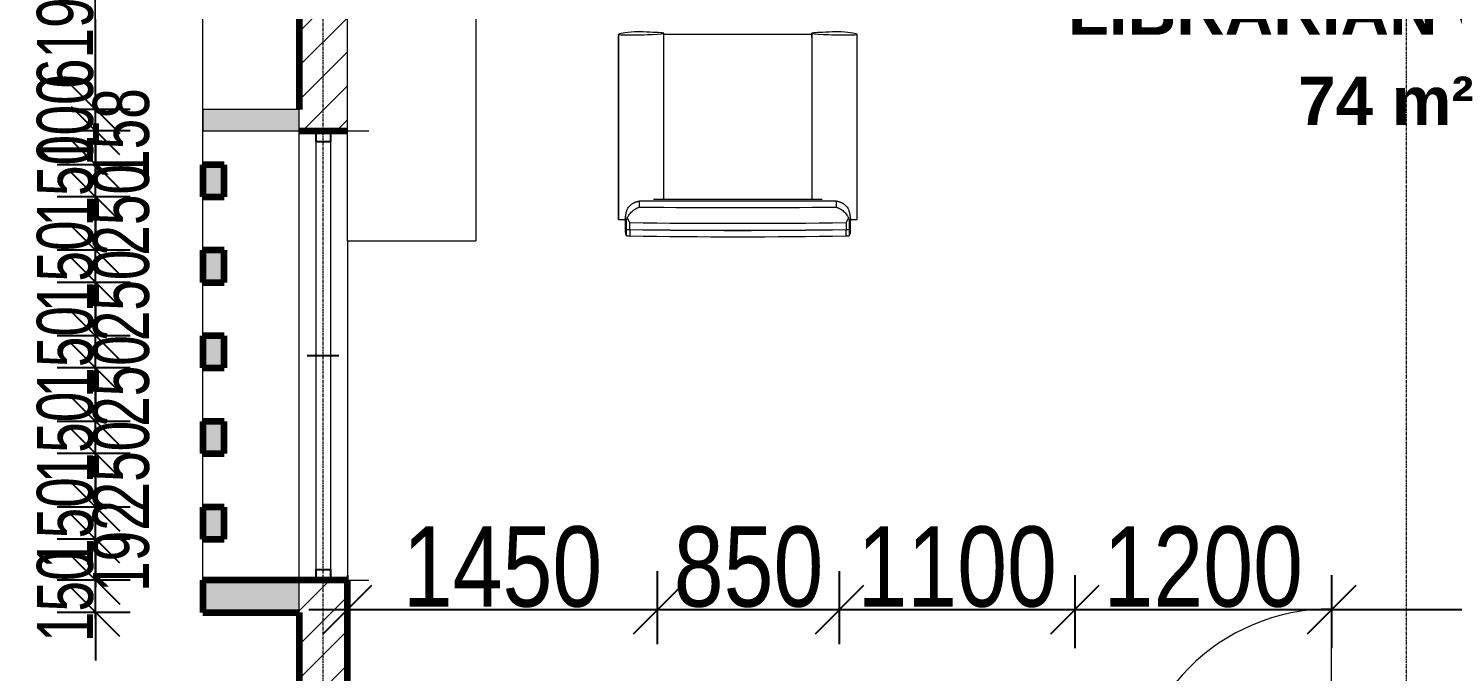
# Model space of a CAD drawing. Header units: millimetres. Extents: x -35190 to 411743, y -233114 to 23872.
# Drawn here: x 235236 to 241891, y 5607 to 8612 of the extents above; entities that cross this region are included whole.
import ezdxf

# ---------------------------------------------------------------- set-up
doc = ezdxf.new("R2010")
doc.units = ezdxf.units.MM
doc.linetypes.add('Grid Line', pattern=[22.225, 12.7, -3.175, 3.175, -3.175])
for name, color, linetype, lineweight in [('A-ANNO-DIMS', 211, 'Continuous', 9), ('A-AREA-IDEN', 2, 'Continuous', 9), ('A-DETL-GENF', 92, 'Continuous', 18), ('A-DETL-THIN', 151, 'Continuous', 18), ('A-DOOR', 31, 'Continuous', 18), ('A-GLAZ', 151, 'Continuous', 18), ('A-WALL', 113, 'Continuous', 18), ('A-WALL-PATT', 111, 'Continuous', 18), ('I-FURN', 30, 'Continuous', 18), ('S-GRID', 1, 'Continuous', 9)]:
    doc.layers.add(name, color=color, linetype=linetype, lineweight=lineweight)
doc.styles.add('Arial_3', font='arial.ttf', dxfattribs={"width": 0.8, "height": 375})
doc.styles.add('Arial_8', font='arial.ttf', dxfattribs={"width": 0.7, "height": 262.5})
doc.styles.add('Arial_B', font='arialbd.ttf', dxfattribs={"height": 225})
doc.dimstyles.new('main_4_5mm', dxfattribs={"dimscale": 304.8, "dimtxt": 382.597275, "dimasz": 0.738189, "dimexe": 0.590551, "dimexo": 0.0625, "dimgap": 0.024606, "dimtad": 1, "dimdec": 0, "dimzin": 0, "dimdsep": 46, "dimtxsty": 'Arial_3', "dimblk1": 'OBLIQUE', "dimblk2": 'OBLIQUE', "dimsah": 1, "dimcen": 0.09, "dimdle": 0.590551, "dimazin": 0, "dimtfac": 1, "dimtdec": 4, "dimtix": 1, "dimtmove": 0, "dimatfit": 3, "dimfxl": 0.590551, "dimfxlon": 1, "dimtvp": 1, "dimtolj": 1, "dimtzin": 0, "dimarcsym": 2})
doc.dimstyles.new('small_3_0mm', dxfattribs={"dimscale": 304.8, "dimtxt": 191.298637, "dimasz": 0.738189, "dimexe": 0.590551, "dimexo": 0.0625, "dimgap": 0.024606, "dimtad": 1, "dimdec": 0, "dimzin": 0, "dimdsep": 46, "dimtxsty": 'Arial_8', "dimblk1": 'OBLIQUE', "dimblk2": 'OBLIQUE', "dimsah": 1, "dimcen": 0.09, "dimdle": 0.590551, "dimazin": 0, "dimtfac": 1, "dimtdec": 4, "dimtix": 1, "dimtmove": 0, "dimatfit": 3, "dimfxl": 0.590551, "dimfxlon": 1, "dimtvp": 1, "dimtolj": 1, "dimtzin": 0, "dimarcsym": 2})
doc.dimstyles.new('small_3_0mm_1', dxfattribs={"dimscale": 304.8, "dimtxt": 191.298637, "dimasz": 0.738189, "dimexe": 0.590551, "dimexo": 0.0625, "dimgap": 0.024606, "dimtad": 1, "dimdec": 0, "dimzin": 0, "dimdsep": 46, "dimtxsty": 'Arial_8', "dimblk1": 'OBLIQUE', "dimblk2": 'OBLIQUE', "dimsah": 1, "dimcen": 0.09, "dimdle": 0.590551, "dimazin": 0, "dimtfac": 1, "dimtdec": 4, "dimtix": 1, "dimtmove": 1, "dimatfit": 3, "dimfxl": 0.590551, "dimfxlon": 1, "dimtvp": 1, "dimtolj": 1, "dimtzin": 0, "dimarcsym": 2})

# ---------------------------------------------------------------- blocks, each defined once
blk = doc.blocks.new('Sliding - 2L - SL2_1 X 1_8-V1-SECOND FLOOR')
at = {"layer": 'A-GLAZ'}
for p, q in [((-723.8, 112.5), (-723.8, 212.5)), ((1376.2, 112.5), (1376.2, 212.5)), ((1326.2, 35), (-673.8, 35)), ((-673.8, -35), (1326.2, -35)), ((1376.2, -112.5), (1376.2, -212.5))]:
    blk.add_line(p, q, dxfattribs=at)
at = {"layer": 'A-GLAZ', "lineweight": 25}
for p, q in [((326.2, -75), (326.2, 72.5)), ((-673.8, 35), (-723.8, 35)), ((-673.8, -35), (-673.8, 35)), ((1376.2, 35), (1326.2, 35)), ((1326.2, -35), (1326.2, 35)), ((-723.8, -35), (-673.8, -35)), ((1326.2, -35), (1376.2, -35))]:
    blk.add_line(p, q, dxfattribs=at)
blk = doc.blocks.new('Armchair - Viper_cleec_ - Armchair - Viper_cleec_-603730-SECOND FLOOR')
at = {"layer": 'I-FURN'}
for p, q in [((-522.3, 11), (-522.3, -18.8)), ((-505.4, 13.2), (-505.4, -16.5)), ((505.4, -16.5), (505.4, 13.2)), ((522.3, -18.8), (522.3, 11)), ((-558.2, -64.5), (-558.2, -928.1)), ((-558.1, -64.5), (-558.1, -928.1)), ((-526.1, -4.4), (-526.1, -34.2)), ((-526.1, -34.7), (-526.1, -61.3)), ((-522.3, -19.3), (-522.3, -61.7)), ((-505.4, -49.4), (-505.4, -17.1)), ((505.4, -17.1), (505.4, -49.4)), ((522.3, -61.5), (522.3, -19.3)), ((526.1, -34.2), (526.1, -4.4)), ((526.1, -61.3), (526.1, -34.7)), ((558.1, -64.5), (558.1, -928.1)), ((558.2, -928.1), (558.2, -64.5)), ((-460.7, -122.1), (-460.7, -149.3)), ((460.7, -149.3), (460.7, -122.1)), ((-461.5, -149.3), (461.5, -149.3)), ((-460.7, -149.3), (460.7, -149.3)), ((-393.9, -156.7), (393.9, -156.7)), ((-345.2, -934.4), (-345.2, -156.1)), ((345.2, -156.1), (345.2, -934.4)), ((-417.4, -927.7), (-416.2, -927.7)), ((-345.3, -914.1), (-345.3, -934.5)), ((-345.3, -927.7), (345.3, -927.7)), ((345.3, -914.1), (345.3, -934.5)), ((416.2, -927.7), (417.4, -927.7))]:
    blk.add_line(p, q, dxfattribs=at)
for centre, major_axis, ratio, start_param, end_param in [((2142, -4.4), (2668, 0), 0.104528, 3.087157, 3.143653), ((-500.3, 11), (22, 0), 0.104528, 1.804278, 3.254427), ((0, -384), (3834.1, 0), 0.104528, 1.438608, 1.702984), ((500.3, 11), (22, 0), 0.104528, 6.170351, 7.6205), ((-2142, -4.4), (2668, 0), 0.104528, 6.281125, 6.337621), ((-532.8, -64.5), (25.4, 0), 0.034899, 1.811209, 3.183516), ((-488.9, -70.7), (209.4, 0), 0.034899, 1.749114, 1.811209), ((2142, -34.7), (2668, 0), 0.104528, 3.087157, 3.155545), ((2142, -34.2), (2668, 0), 0.104528, 3.087157, 3.150475), ((-500.3, -18.8), (22, 0), 0.104528, 1.804278, 3.254427), ((-500.3, -19.3), (22, 0), 0.104528, 1.804278, 3.254427), ((0, -413.8), (3834.1, 0), 0.104528, 1.438608, 1.702984), ((0, -414.3), (3834.1, 0), 0.104528, 1.438608, 1.702984), ((0, -446.7), (3834.1, 0), 0.104528, 1.438608, 1.702984), ((500.3, -18.8), (22, 0), 0.104528, 6.170351, 7.6205), ((500.3, -19.3), (22, 0), 0.104528, 6.170351, 7.6205), ((-2142, -34.2), (2668, 0), 0.104528, 6.274303, 6.337621), ((-2142, -34.7), (2668, 0), 0.104528, 6.269233, 6.337621), ((488.9, -70.7), (209.4, 0), 0.034899, 1.330384, 1.392478), ((532.8, -64.5), (25.4, 0), 0.034899, 6.241262, 7.613569), ((0, -513.2), (3769.9, 0), 0.104528, 1.448276, 1.693316), ((-532.8, -928.1), (25.4, 0), 0.034899, 1.811209, 3.183516), ((436.4, -927.2), (994.9, 0), 0.034899, 3.167419, 3.534645), ((-488.9, -934.3), (209.4, 0), 0.034899, 1.40069, 1.811209), ((-467.5, -930), (82.5, 0), 0.034899, 0.60167, 1.40069), ((-653.8, -934.4), (308.5, 0), 0.034899, 6.274794, 6.884855), ((653.8, -934.4), (308.5, 0), 0.034899, 2.539922, 3.149984), ((467.5, -930), (82.5, 0), 0.034899, 1.740902, 2.539922), ((488.9, -934.3), (209.4, 0), 0.034899, 1.330384, 1.740902), ((-436.4, -927.2), (994.9, 0), 0.034899, 5.890133, 6.257359), ((532.8, -928.1), (25.4, 0), 0.034899, 6.241262, 7.613569), ((-464.2, -939.8), (27.2, 0), 0.034899, 3.967201, 5.607813), ((-758.6, -930.1), (432.1, 0), 0.034899, 5.531449, 5.987724), ((758.6, -930.1), (432.1, 0), 0.034899, 3.437054, 3.893329), ((464.2, -939.8), (27.2, 0), 0.034899, 3.816965, 5.457577)]:
    blk.add_ellipse(centre, major_axis=major_axis, ratio=ratio, start_param=start_param, end_param=end_param, dxfattribs=at)
for points, knots in [([(-517.4, -110.8), (-518.6, -106.9), (-520.2, -101), (-522, -93.2), (-523.1, -87.4), (-523.9, -82.6), (-524.5, -78.9), (-524.9, -76.2), (-525.2, -73.6), (-525.5, -71), (-525.7, -68.6), (-525.9, -66.5), (-526, -64.6), (-526.1, -62.3), (-526.1, -60.1), (-525.9, -59.2), (-525.7, -58.9), (-525.5, -58.8), (-525.3, -58.9), (-525, -59.1), (-524.6, -59.5), (-524.1, -60.1), (-523.3, -60.8), (-522.5, -61.6), (-522.1, -62)], [0, 0, 0, 0, 0.125, 0.1875, 0.25, 0.3125, 0.34375, 0.375, 0.40625, 0.4375, 0.46875, 0.5, 0.53125, 0.5625, 0.625, 0.6875, 0.71875, 0.75, 0.78125, 0.8125, 0.84375, 0.875, 0.9375, 1, 1, 1, 1]), ([(-522.1, -62), (-522.2, -61.9), (-522.3, -61.7), (-522.2, -61.7), (-522.1, -61.9), (-521.9, -62.2), (-521.8, -62.4), (-521.7, -62.5), (-521.6, -62.7), (-521.4, -63), (-521.2, -63.5), (-520.7, -64.5), (-520.3, -65.6), (-519.9, -66.4), (-519.7, -66.8), (-519.6, -67.1), (-519.4, -67.4), (-519.2, -67.9), (-518.8, -68.7), (-518.2, -69.8), (-517.4, -71.2), (-516.9, -72.2), (-516.6, -72.7)], [0, 0, 0, 0, 0.083333, 0.166667, 0.25, 0.291667, 0.3125, 0.333333, 0.354167, 0.375, 0.416667, 0.5, 0.583333, 0.625, 0.645833, 0.666667, 0.6875, 0.708333, 0.75, 0.833333, 0.916667, 1, 1, 1, 1]), ([(516.6, -72.7), (517, -72), (517.6, -70.9), (518.4, -69.5), (518.8, -68.7), (519.2, -68), (519.5, -67.3), (519.9, -66.4), (520.3, -65.6), (520.5, -65.1), (520.7, -64.8), (520.8, -64.6), (520.9, -64.4), (521, -64.1), (521.2, -63.6), (521.5, -62.9), (521.7, -62.3), (521.9, -62), (521.9, -61.8), (522, -61.8), (522, -61.7), (522.1, -61.6), (522.2, -61.5), (522.3, -61.5), (522.3, -61.6), (522.2, -61.9), (522.1, -62)], [0, 0, 0, 0, 0.125, 0.1875, 0.25, 0.28125, 0.3125, 0.375, 0.4375, 0.46875, 0.484375, 0.5, 0.515625, 0.53125, 0.5625, 0.625, 0.6875, 0.71875, 0.734375, 0.75, 0.765625, 0.78125, 0.8125, 0.875, 0.9375, 1, 1, 1, 1]), ([(522.1, -62), (522.5, -61.6), (523.3, -60.8), (524.1, -60.1), (524.6, -59.5), (525, -59.1), (525.3, -58.9), (525.5, -58.8), (525.7, -58.9), (525.9, -59.2), (526.1, -60.1), (526.1, -62.3), (526, -64.6), (525.9, -66.5), (525.7, -68.6), (525.5, -71), (525.2, -73.6), (524.9, -76.2), (524.5, -78.9), (523.9, -82.6), (523.1, -87.4), (522, -93.2), (520.2, -101), (518.6, -106.9), (517.4, -110.8)], [0, 0, 0, 0, 0.0625, 0.125, 0.15625, 0.1875, 0.21875, 0.25, 0.28125, 0.3125, 0.375, 0.4375, 0.46875, 0.5, 0.53125, 0.5625, 0.59375, 0.625, 0.65625, 0.6875, 0.75, 0.8125, 0.875, 1, 1, 1, 1]), ([(-460.7, -149.3), (-461.7, -149.4), (-463.3, -149.3), (-465.6, -148.9), (-467.5, -148.6), (-469.5, -148.1), (-471.7, -147.6), (-473.6, -147), (-475.1, -146.5), (-476.2, -146.2), (-477.4, -145.7), (-478.9, -145.2), (-480.8, -144.4), (-483.1, -143.4), (-485.3, -142.3), (-487.6, -141.1), (-490.6, -139.3), (-494.3, -136.9), (-498.6, -133.6), (-504.2, -128.7), (-510.8, -121.5), (-515.3, -114.6), (-517.4, -110.8)], [0, 0, 0, 0, 0.071429, 0.107143, 0.142857, 0.178571, 0.214286, 0.25, 0.267857, 0.285714, 0.303571, 0.321429, 0.357143, 0.392857, 0.428571, 0.464286, 0.5, 0.571429, 0.642857, 0.714286, 0.857143, 1, 1, 1, 1]), ([(-460.7, -122.1), (-461.7, -121.7), (-463.4, -120.9), (-465.8, -119.8), (-467.7, -118.9), (-469.7, -117.9), (-471.9, -116.8), (-474.2, -115.6), (-476.4, -114.3), (-478.6, -113), (-481.6, -111.2), (-486.9, -107.6), (-494.3, -101.8), (-502.6, -93.4), (-510.2, -83.8), (-514.6, -76.6), (-516.6, -72.7)], [0, 0, 0, 0, 0.071429, 0.107143, 0.142857, 0.178571, 0.214286, 0.25, 0.285714, 0.321429, 0.357143, 0.428571, 0.571429, 0.714286, 0.857143, 1, 1, 1, 1]), ([(516.6, -72.7), (514.6, -76.6), (510.2, -83.8), (502.6, -93.4), (495.6, -100.4), (489.8, -105.3), (485.8, -108.4), (482, -110.9), (479.2, -112.7), (477.2, -113.9), (476.1, -114.5), (474.5, -115.4), (471.9, -116.8), (469.5, -118), (468, -118.7), (467, -119.2), (465.3, -120), (463.1, -121), (461.5, -121.8), (460.7, -122.1)], [0, 0, 0, 0, 0.142857, 0.285714, 0.428571, 0.5, 0.571429, 0.625, 0.678571, 0.705357, 0.71875, 0.732143, 0.785714, 0.839286, 0.852679, 0.866071, 0.892857, 0.946429, 1, 1, 1, 1]), ([(517.4, -110.8), (515.3, -114.6), (510.8, -121.5), (504.2, -128.7), (498.6, -133.6), (494.3, -136.9), (489.9, -139.8), (485.7, -142.1), (481.9, -143.9), (479, -145.1), (477.1, -145.9), (476, -146.3), (474.3, -146.8), (471.7, -147.6), (469.3, -148.2), (467.8, -148.5), (466.8, -148.7), (465.2, -149), (463, -149.3), (461.5, -149.3), (460.7, -149.3)], [0, 0, 0, 0, 0.142857, 0.285714, 0.357143, 0.428571, 0.5, 0.571429, 0.625, 0.678571, 0.705357, 0.71875, 0.732143, 0.785714, 0.839286, 0.852679, 0.866071, 0.892857, 0.946429, 1, 1, 1, 1])]:
    blk.add_open_spline(points, degree=3, knots=knots, dxfattribs=at)
for points in [[(-516.6, -72.7), (-515.6, -70.1), (-513.3, -64.9), (-509.5, -57.1), (-506.7, -52), (-505.4, -49.4)], [(505.4, -49.4), (506.7, -52), (509.5, -57.1), (513.3, -64.9), (515.6, -70.1), (516.6, -72.7)]]:
    blk.add_open_spline(points, degree=3, dxfattribs=at)
blk = doc.blocks.new('Double - Offset 1 - 1200 x 2100mm Sgl Swing-501791-SECOND FLOOR')
at = {"layer": 'A-DOOR'}
for p, q in [((834, 112.5), (834, 1057)), ((-366, 112.5), (-366, 368))]:
    blk.add_line(p, q, dxfattribs=at)
for centre, radius, start, end in [((834, 112.5), 944.5, 90, 180), ((-366, 112.5), 255.5, 360, 90)]:
    blk.add_arc(centre, radius, start, end, dxfattribs=at)
blk = doc.blocks.new('Modern_TV_Cabinet_5759 - Modern_TV_Cabinet_5759-620965-SECOND FLOOR')
at = {"layer": 'I-FURN'}
for p, q in [((-2211.1, 0), (1812.9, 0)), ((-2211.1, 0), (-2211.1, -600)), ((1812.9, 0), (1812.9, -600)), ((1812.9, -600), (-2211.1, -600))]:
    blk.add_line(p, q, dxfattribs=at)
blk = doc.blocks.new('_Oblique')
at = {"color": 0, "linetype": 'ByBlock', "lineweight": -2}
blk.add_line((-0.5, -0.5), (0.5, 0.5), dxfattribs=at)
blk = doc.blocks.new('*D5494')
at = {"layer": 'A-ANNO-DIMS', "color": 0, "lineweight": -2, "transparency": 16777216}
for p, q in [((236725.9, 6057.7), (236725.9, 5716.7)), ((238175.9, 5735.8), (238175.9, 6076.7)), ((236545.9, 5896.7), (238355.9, 5896.7))]:
    blk.add_line(p, q, dxfattribs=at)
at = {"layer": 'Defpoints', "color": 0, "transparency": 16777216}
for p in [(236725.9, 6076.7), (238175.9, 5896.7), (238175.9, 5716.7)]:
    blk.add_point(p, dxfattribs=at)
at = {"layer": 'A-ANNO-DIMS', "color": 0, "lineweight": -2, "transparency": 16777216, "xscale": 224.9999999999999, "yscale": 224.9999999999999, "zscale": 224.9999999999999, "rotation": 180}
blk.add_blockref('_Oblique', (236725.9, 5896.7), dxfattribs=at)
at = {"layer": 'A-ANNO-DIMS', "color": 0, "lineweight": -2, "transparency": 16777216, "xscale": 224.9999999999999, "yscale": 224.9999999999999, "zscale": 224.9999999999999}
blk.add_blockref('_Oblique', (238175.9, 5896.7), dxfattribs=at)
at = {"layer": 'A-ANNO-DIMS', "color": 0, "transparency": 16777216, "insert": (237450.9, 6095.7), "char_height": 375, "width": 1101.88, "attachment_point": 5, "style": 'Arial_3'}
blk.add_mtext('\\A1;1450', dxfattribs=at)
blk = doc.blocks.new('*D5495')
at = {"layer": 'A-ANNO-DIMS', "color": 0, "lineweight": -2, "transparency": 16777216}
for p, q in [((238175.9, 5735.8), (238175.9, 6076.7)), ((239025.9, 5735.8), (239025.9, 6076.7)), ((237995.9, 5896.7), (239205.9, 5896.7))]:
    blk.add_line(p, q, dxfattribs=at)
at = {"layer": 'Defpoints', "color": 0, "transparency": 16777216}
for p in [(239025.9, 5896.7), (238175.9, 5716.7), (239025.9, 5716.7)]:
    blk.add_point(p, dxfattribs=at)
at = {"layer": 'A-ANNO-DIMS', "color": 0, "lineweight": -2, "transparency": 16777216, "xscale": 224.9999999999999, "yscale": 224.9999999999999, "zscale": 224.9999999999999, "rotation": 180}
blk.add_blockref('_Oblique', (238175.9, 5896.7), dxfattribs=at)
at = {"layer": 'A-ANNO-DIMS', "color": 0, "lineweight": -2, "transparency": 16777216, "xscale": 224.9999999999999, "yscale": 224.9999999999999, "zscale": 224.9999999999999}
blk.add_blockref('_Oblique', (239025.9, 5896.7), dxfattribs=at)
at = {"layer": 'A-ANNO-DIMS', "color": 0, "transparency": 16777216, "insert": (238600.9, 6095.7), "char_height": 375, "width": 826.41, "attachment_point": 5, "style": 'Arial_3'}
blk.add_mtext('\\A1;850', dxfattribs=at)
blk = doc.blocks.new('*D5496')
at = {"layer": 'A-ANNO-DIMS', "color": 0, "lineweight": -2, "transparency": 16777216}
for p, q in [((239025.9, 5735.8), (239025.9, 6076.7)), ((240125.9, 6057.7), (240125.9, 5716.7)), ((238845.9, 5896.7), (240305.9, 5896.7))]:
    blk.add_line(p, q, dxfattribs=at)
at = {"layer": 'Defpoints', "color": 0, "transparency": 16777216}
for p in [(240125.9, 6076.7), (240125.9, 5896.7), (239025.9, 5716.7)]:
    blk.add_point(p, dxfattribs=at)
at = {"layer": 'A-ANNO-DIMS', "color": 0, "lineweight": -2, "transparency": 16777216, "xscale": 224.9999999999999, "yscale": 224.9999999999999, "zscale": 224.9999999999999, "rotation": 180}
blk.add_blockref('_Oblique', (239025.9, 5896.7), dxfattribs=at)
at = {"layer": 'A-ANNO-DIMS', "color": 0, "lineweight": -2, "transparency": 16777216, "xscale": 224.9999999999999, "yscale": 224.9999999999999, "zscale": 224.9999999999999}
blk.add_blockref('_Oblique', (240125.9, 5896.7), dxfattribs=at)
at = {"layer": 'A-ANNO-DIMS', "color": 0, "transparency": 16777216, "insert": (239575.9, 6095.7), "char_height": 375, "width": 1101.88, "attachment_point": 5, "style": 'Arial_3'}
blk.add_mtext('\\A1;1100', dxfattribs=at)
blk = doc.blocks.new('*D5497')
at = {"layer": 'A-ANNO-DIMS', "color": 0, "lineweight": -2, "transparency": 16777216}
for p, q in [((240125.9, 6057.7), (240125.9, 5716.7)), ((241325.9, 6057.7), (241325.9, 5716.7)), ((239945.9, 5896.7), (241505.9, 5896.7))]:
    blk.add_line(p, q, dxfattribs=at)
at = {"layer": 'Defpoints', "color": 0, "transparency": 16777216}
for p in [(240125.9, 6076.7), (241325.9, 6076.7), (241325.9, 5896.7)]:
    blk.add_point(p, dxfattribs=at)
at = {"layer": 'A-ANNO-DIMS', "color": 0, "lineweight": -2, "transparency": 16777216, "xscale": 224.9999999999999, "yscale": 224.9999999999999, "zscale": 224.9999999999999, "rotation": 180}
blk.add_blockref('_Oblique', (240125.9, 5896.7), dxfattribs=at)
at = {"layer": 'A-ANNO-DIMS', "color": 0, "lineweight": -2, "transparency": 16777216, "xscale": 224.9999999999999, "yscale": 224.9999999999999, "zscale": 224.9999999999999}
blk.add_blockref('_Oblique', (241325.9, 5896.7), dxfattribs=at)
at = {"layer": 'A-ANNO-DIMS', "color": 0, "transparency": 16777216, "insert": (240725.9, 6095.7), "char_height": 375, "width": 1101.88, "attachment_point": 5, "style": 'Arial_3'}
blk.add_mtext('\\A1;1200', dxfattribs=at)
blk = doc.blocks.new('*D5498')
at = {"layer": 'A-ANNO-DIMS', "color": 0, "lineweight": -2, "transparency": 16777216}
for p, q in [((241325.9, 6057.7), (241325.9, 5716.7)), ((246525.9, 6057.7), (246525.9, 5716.7)), ((241145.9, 5896.7), (246705.9, 5896.7))]:
    blk.add_line(p, q, dxfattribs=at)
at = {"layer": 'Defpoints', "color": 0, "transparency": 16777216}
for p in [(241325.9, 6076.7), (246525.9, 6076.7), (246525.9, 5896.7)]:
    blk.add_point(p, dxfattribs=at)
at = {"layer": 'A-ANNO-DIMS', "color": 0, "lineweight": -2, "transparency": 16777216, "xscale": 224.9999999999999, "yscale": 224.9999999999999, "zscale": 224.9999999999999, "rotation": 180}
blk.add_blockref('_Oblique', (241325.9, 5896.7), dxfattribs=at)
at = {"layer": 'A-ANNO-DIMS', "color": 0, "lineweight": -2, "transparency": 16777216, "xscale": 224.9999999999999, "yscale": 224.9999999999999, "zscale": 224.9999999999999}
blk.add_blockref('_Oblique', (246525.9, 5896.7), dxfattribs=at)
at = {"layer": 'A-ANNO-DIMS', "color": 0, "transparency": 16777216, "insert": (243925.9, 6095.7), "char_height": 375, "width": 1101.88, "attachment_point": 5, "style": 'Arial_3'}
blk.add_mtext('\\A1;5200', dxfattribs=at)
blk = doc.blocks.new('*D5648')
at = {"layer": 'A-ANNO-DIMS', "color": 0, "lineweight": -2, "transparency": 16777216}
for p, q in [((235549.4, 6034), (235549.4, 6259)), ((235710.3, 6034), (235369.4, 6034)), ((235549.4, 5884), (235549.4, 6034)), ((235710.3, 5884), (235369.4, 5884)), ((235549.4, 5884), (235549.4, 5659))]:
    blk.add_line(p, q, dxfattribs=at)
at = {"layer": 'Defpoints', "color": 0, "transparency": 16777216}
for p in [(235549.4, 6034), (235729.4, 6034), (235729.4, 5884)]:
    blk.add_point(p, dxfattribs=at)
at = {"layer": 'A-ANNO-DIMS', "color": 0, "lineweight": -2, "transparency": 16777216, "xscale": 224.9999999999999, "yscale": 224.9999999999999, "zscale": 224.9999999999999}
for p, rotation in [((235549.4, 6034), 270), ((235549.4, 5884), 90)]:
    blk.add_blockref('_Oblique', p, dxfattribs=dict(at, rotation=rotation))
at = {"layer": 'A-ANNO-DIMS', "color": 0, "transparency": 16777216, "insert": (235407.9, 5959), "char_height": 262.5, "width": 360.23, "attachment_point": 5, "rotation": 90, "style": 'Arial_8'}
blk.add_mtext('\\A1;150', dxfattribs=at)
blk = doc.blocks.new('*D5649')
at = {"layer": 'A-ANNO-DIMS', "color": 0, "lineweight": -2, "transparency": 16777216}
for p, q in [((235549.4, 5854), (235549.4, 6406)), ((235710.3, 6226), (235369.4, 6226)), ((235710.3, 6034), (235369.4, 6034))]:
    blk.add_line(p, q, dxfattribs=at)
at = {"layer": 'Defpoints', "color": 0, "transparency": 16777216}
for p in [(235549.4, 6226), (235729.4, 6226), (235729.4, 6034)]:
    blk.add_point(p, dxfattribs=at)
at = {"layer": 'A-ANNO-DIMS', "color": 0, "lineweight": -2, "transparency": 16777216, "xscale": 224.9999999999999, "yscale": 224.9999999999999, "zscale": 224.9999999999999}
for p, rotation in [((235549.4, 6226), 90), ((235549.4, 6034), 270)]:
    blk.add_blockref('_Oblique', p, dxfattribs=dict(at, rotation=rotation))
at = {"layer": 'A-ANNO-DIMS', "color": 0, "transparency": 16777216, "insert": (235536.4, 5979.9), "char_height": 262.5, "width": 360.23, "attachment_point": 1, "rotation": 90, "line_spacing_factor": 0.941778, "style": 'Arial_8'}
blk.add_mtext('\\A1;192', dxfattribs=at)
blk = doc.blocks.new('*D5650')
at = {"layer": 'A-ANNO-DIMS', "color": 0, "lineweight": -2, "transparency": 16777216}
for p, q in [((235549.4, 6376), (235549.4, 6601)), ((235710.3, 6376), (235369.4, 6376)), ((235549.4, 6226), (235549.4, 6376)), ((235710.3, 6226), (235369.4, 6226)), ((235549.4, 6226), (235549.4, 6001))]:
    blk.add_line(p, q, dxfattribs=at)
at = {"layer": 'Defpoints', "color": 0, "transparency": 16777216}
for p in [(235549.4, 6376), (235729.4, 6376), (235729.4, 6226)]:
    blk.add_point(p, dxfattribs=at)
at = {"layer": 'A-ANNO-DIMS', "color": 0, "lineweight": -2, "transparency": 16777216, "xscale": 224.9999999999999, "yscale": 224.9999999999999, "zscale": 224.9999999999999}
for p, rotation in [((235549.4, 6376), 270), ((235549.4, 6226), 90)]:
    blk.add_blockref('_Oblique', p, dxfattribs=dict(at, rotation=rotation))
at = {"layer": 'A-ANNO-DIMS', "color": 0, "transparency": 16777216, "insert": (235407.9, 6301), "char_height": 262.5, "width": 360.23, "attachment_point": 5, "rotation": 90, "style": 'Arial_8'}
blk.add_mtext('\\A1;150', dxfattribs=at)
blk = doc.blocks.new('*D5651')
at = {"layer": 'A-ANNO-DIMS', "color": 0, "lineweight": -2, "transparency": 16777216}
for p, q in [((235549.4, 6196), (235549.4, 6806)), ((235710.3, 6626), (235369.4, 6626)), ((235710.3, 6376), (235369.4, 6376))]:
    blk.add_line(p, q, dxfattribs=at)
at = {"layer": 'Defpoints', "color": 0, "transparency": 16777216}
for p in [(235549.4, 6626), (235729.4, 6626), (235729.4, 6376)]:
    blk.add_point(p, dxfattribs=at)
at = {"layer": 'A-ANNO-DIMS', "color": 0, "lineweight": -2, "transparency": 16777216, "xscale": 224.9999999999999, "yscale": 224.9999999999999, "zscale": 224.9999999999999}
for p, rotation in [((235549.4, 6626), 90), ((235549.4, 6376), 270)]:
    blk.add_blockref('_Oblique', p, dxfattribs=dict(at, rotation=rotation))
at = {"layer": 'A-ANNO-DIMS', "color": 0, "transparency": 16777216, "insert": (235536.4, 6350.9), "char_height": 262.5, "width": 360.23, "attachment_point": 1, "rotation": 90, "line_spacing_factor": 0.941778, "style": 'Arial_8'}
blk.add_mtext('\\A1;250', dxfattribs=at)
blk = doc.blocks.new('*D5652')
at = {"layer": 'A-ANNO-DIMS', "color": 0, "lineweight": -2, "transparency": 16777216}
for p, q in [((235549.4, 6776), (235549.4, 7001)), ((235710.3, 6776), (235369.4, 6776)), ((235549.4, 6626), (235549.4, 6776)), ((235710.3, 6626), (235369.4, 6626)), ((235549.4, 6626), (235549.4, 6401))]:
    blk.add_line(p, q, dxfattribs=at)
at = {"layer": 'Defpoints', "color": 0, "transparency": 16777216}
for p in [(235549.4, 6776), (235729.4, 6776), (235729.4, 6626)]:
    blk.add_point(p, dxfattribs=at)
at = {"layer": 'A-ANNO-DIMS', "color": 0, "lineweight": -2, "transparency": 16777216, "xscale": 224.9999999999999, "yscale": 224.9999999999999, "zscale": 224.9999999999999}
for p, rotation in [((235549.4, 6776), 270), ((235549.4, 6626), 90)]:
    blk.add_blockref('_Oblique', p, dxfattribs=dict(at, rotation=rotation))
at = {"layer": 'A-ANNO-DIMS', "color": 0, "transparency": 16777216, "insert": (235407.9, 6701), "char_height": 262.5, "width": 360.23, "attachment_point": 5, "rotation": 90, "style": 'Arial_8'}
blk.add_mtext('\\A1;150', dxfattribs=at)
blk = doc.blocks.new('*D5653')
at = {"layer": 'A-ANNO-DIMS', "color": 0, "lineweight": -2, "transparency": 16777216}
for p, q in [((235549.4, 6596), (235549.4, 7206)), ((235710.3, 7026), (235369.4, 7026)), ((235710.3, 6776), (235369.4, 6776))]:
    blk.add_line(p, q, dxfattribs=at)
at = {"layer": 'Defpoints', "color": 0, "transparency": 16777216}
for p in [(235549.4, 7026), (235729.4, 7026), (235729.4, 6776)]:
    blk.add_point(p, dxfattribs=at)
at = {"layer": 'A-ANNO-DIMS', "color": 0, "lineweight": -2, "transparency": 16777216, "xscale": 224.9999999999999, "yscale": 224.9999999999999, "zscale": 224.9999999999999}
for p, rotation in [((235549.4, 7026), 90), ((235549.4, 6776), 270)]:
    blk.add_blockref('_Oblique', p, dxfattribs=dict(at, rotation=rotation))
at = {"layer": 'A-ANNO-DIMS', "color": 0, "transparency": 16777216, "insert": (235536.4, 6750.9), "char_height": 262.5, "width": 360.23, "attachment_point": 1, "rotation": 90, "line_spacing_factor": 0.941778, "style": 'Arial_8'}
blk.add_mtext('\\A1;250', dxfattribs=at)
blk = doc.blocks.new('*D5654')
at = {"layer": 'A-ANNO-DIMS', "color": 0, "lineweight": -2, "transparency": 16777216}
for p, q in [((235549.4, 7176), (235549.4, 7401)), ((235710.3, 7176), (235369.4, 7176)), ((235549.4, 7026), (235549.4, 7176)), ((235710.3, 7026), (235369.4, 7026)), ((235549.4, 7026), (235549.4, 6801))]:
    blk.add_line(p, q, dxfattribs=at)
at = {"layer": 'Defpoints', "color": 0, "transparency": 16777216}
for p in [(235549.4, 7176), (235729.4, 7176), (235729.4, 7026)]:
    blk.add_point(p, dxfattribs=at)
at = {"layer": 'A-ANNO-DIMS', "color": 0, "lineweight": -2, "transparency": 16777216, "xscale": 224.9999999999999, "yscale": 224.9999999999999, "zscale": 224.9999999999999}
for p, rotation in [((235549.4, 7176), 270), ((235549.4, 7026), 90)]:
    blk.add_blockref('_Oblique', p, dxfattribs=dict(at, rotation=rotation))
at = {"layer": 'A-ANNO-DIMS', "color": 0, "transparency": 16777216, "insert": (235407.9, 7101), "char_height": 262.5, "width": 360.23, "attachment_point": 5, "rotation": 90, "style": 'Arial_8'}
blk.add_mtext('\\A1;150', dxfattribs=at)
blk = doc.blocks.new('*D5655')
at = {"layer": 'A-ANNO-DIMS', "color": 0, "lineweight": -2, "transparency": 16777216}
for p, q in [((235549.4, 6996), (235549.4, 7606)), ((235710.3, 7426), (235369.4, 7426)), ((235710.3, 7176), (235369.4, 7176))]:
    blk.add_line(p, q, dxfattribs=at)
at = {"layer": 'Defpoints', "color": 0, "transparency": 16777216}
for p in [(235549.4, 7426), (235729.4, 7426), (235729.4, 7176)]:
    blk.add_point(p, dxfattribs=at)
at = {"layer": 'A-ANNO-DIMS', "color": 0, "lineweight": -2, "transparency": 16777216, "xscale": 224.9999999999999, "yscale": 224.9999999999999, "zscale": 224.9999999999999}
for p, rotation in [((235549.4, 7426), 90), ((235549.4, 7176), 270)]:
    blk.add_blockref('_Oblique', p, dxfattribs=dict(at, rotation=rotation))
at = {"layer": 'A-ANNO-DIMS', "color": 0, "transparency": 16777216, "insert": (235536.4, 7150.9), "char_height": 262.5, "width": 360.23, "attachment_point": 1, "rotation": 90, "line_spacing_factor": 0.941778, "style": 'Arial_8'}
blk.add_mtext('\\A1;250', dxfattribs=at)
blk = doc.blocks.new('*D5656')
at = {"layer": 'A-ANNO-DIMS', "color": 0, "lineweight": -2, "transparency": 16777216}
for p, q in [((235549.4, 7576), (235549.4, 7801)), ((235710.3, 7576), (235369.4, 7576)), ((235549.4, 7426), (235549.4, 7576)), ((235710.3, 7426), (235369.4, 7426)), ((235549.4, 7426), (235549.4, 7201))]:
    blk.add_line(p, q, dxfattribs=at)
at = {"layer": 'Defpoints', "color": 0, "transparency": 16777216}
for p in [(235549.4, 7576), (235729.4, 7576), (235729.4, 7426)]:
    blk.add_point(p, dxfattribs=at)
at = {"layer": 'A-ANNO-DIMS', "color": 0, "lineweight": -2, "transparency": 16777216, "xscale": 224.9999999999999, "yscale": 224.9999999999999, "zscale": 224.9999999999999}
for p, rotation in [((235549.4, 7576), 270), ((235549.4, 7426), 90)]:
    blk.add_blockref('_Oblique', p, dxfattribs=dict(at, rotation=rotation))
at = {"layer": 'A-ANNO-DIMS', "color": 0, "transparency": 16777216, "insert": (235407.9, 7501), "char_height": 262.5, "width": 360.23, "attachment_point": 5, "rotation": 90, "style": 'Arial_8'}
blk.add_mtext('\\A1;150', dxfattribs=at)
blk = doc.blocks.new('*D5657')
at = {"layer": 'A-ANNO-DIMS', "color": 0, "lineweight": -2, "transparency": 16777216}
for p, q in [((235549.4, 7396), (235549.4, 8006)), ((235710.3, 7826), (235369.4, 7826)), ((235710.3, 7576), (235369.4, 7576))]:
    blk.add_line(p, q, dxfattribs=at)
at = {"layer": 'Defpoints', "color": 0, "transparency": 16777216}
for p in [(235549.4, 7826), (235729.4, 7826), (235729.4, 7576)]:
    blk.add_point(p, dxfattribs=at)
at = {"layer": 'A-ANNO-DIMS', "color": 0, "lineweight": -2, "transparency": 16777216, "xscale": 224.9999999999999, "yscale": 224.9999999999999, "zscale": 224.9999999999999}
for p, rotation in [((235549.4, 7826), 90), ((235549.4, 7576), 270)]:
    blk.add_blockref('_Oblique', p, dxfattribs=dict(at, rotation=rotation))
at = {"layer": 'A-ANNO-DIMS', "color": 0, "transparency": 16777216, "insert": (235536.4, 7550.9), "char_height": 262.5, "width": 360.23, "attachment_point": 1, "rotation": 90, "line_spacing_factor": 0.941778, "style": 'Arial_8'}
blk.add_mtext('\\A1;250', dxfattribs=at)
blk = doc.blocks.new('*D5658')
at = {"layer": 'A-ANNO-DIMS', "color": 0, "lineweight": -2, "transparency": 16777216}
for p, q in [((235549.4, 7976), (235549.4, 8201)), ((235710.3, 7976), (235369.4, 7976)), ((235549.4, 7826), (235549.4, 7976)), ((235710.3, 7826), (235369.4, 7826)), ((235549.4, 7826), (235549.4, 7601))]:
    blk.add_line(p, q, dxfattribs=at)
at = {"layer": 'Defpoints', "color": 0, "transparency": 16777216}
for p in [(235549.4, 7976), (235729.4, 7976), (235729.4, 7826)]:
    blk.add_point(p, dxfattribs=at)
at = {"layer": 'A-ANNO-DIMS', "color": 0, "lineweight": -2, "transparency": 16777216, "xscale": 224.9999999999999, "yscale": 224.9999999999999, "zscale": 224.9999999999999}
for p, rotation in [((235549.4, 7976), 270), ((235549.4, 7826), 90)]:
    blk.add_blockref('_Oblique', p, dxfattribs=dict(at, rotation=rotation))
at = {"layer": 'A-ANNO-DIMS', "color": 0, "transparency": 16777216, "insert": (235407.9, 7901), "char_height": 262.5, "width": 360.23, "attachment_point": 5, "rotation": 90, "style": 'Arial_8'}
blk.add_mtext('\\A1;150', dxfattribs=at)
blk = doc.blocks.new('*D5659')
at = {"layer": 'A-ANNO-DIMS', "color": 0, "lineweight": -2, "transparency": 16777216}
for p, q in [((235549.4, 7796), (235549.4, 8314)), ((235710.3, 8134), (235369.4, 8134)), ((235710.3, 7976), (235369.4, 7976))]:
    blk.add_line(p, q, dxfattribs=at)
at = {"layer": 'Defpoints', "color": 0, "transparency": 16777216}
for p in [(235549.4, 8134), (235729.4, 8134), (235729.4, 7976)]:
    blk.add_point(p, dxfattribs=at)
at = {"layer": 'A-ANNO-DIMS', "color": 0, "lineweight": -2, "transparency": 16777216, "xscale": 224.9999999999999, "yscale": 224.9999999999999, "zscale": 224.9999999999999}
for p, rotation in [((235549.4, 8134), 90), ((235549.4, 7976), 270)]:
    blk.add_blockref('_Oblique', p, dxfattribs=dict(at, rotation=rotation))
at = {"layer": 'A-ANNO-DIMS', "color": 0, "transparency": 16777216, "insert": (235536.4, 7904.9), "char_height": 262.5, "width": 360.23, "attachment_point": 1, "rotation": 90, "line_spacing_factor": 0.941778, "style": 'Arial_8'}
blk.add_mtext('\\A1;158', dxfattribs=at)
blk = doc.blocks.new('*D5660')
at = {"layer": 'A-ANNO-DIMS', "color": 0, "lineweight": -2, "transparency": 16777216}
for p, q in [((235549.4, 8234), (235549.4, 8459)), ((235710.3, 8234), (235369.4, 8234)), ((235549.4, 8134), (235549.4, 8234)), ((235710.3, 8134), (235369.4, 8134)), ((235549.4, 8134), (235549.4, 7909))]:
    blk.add_line(p, q, dxfattribs=at)
at = {"layer": 'Defpoints', "color": 0, "transparency": 16777216}
for p in [(235549.4, 8234), (235729.4, 8234), (235729.4, 8134)]:
    blk.add_point(p, dxfattribs=at)
at = {"layer": 'A-ANNO-DIMS', "color": 0, "lineweight": -2, "transparency": 16777216, "xscale": 224.9999999999999, "yscale": 224.9999999999999, "zscale": 224.9999999999999}
for p, rotation in [((235549.4, 8234), 270), ((235549.4, 8134), 90)]:
    blk.add_blockref('_Oblique', p, dxfattribs=dict(at, rotation=rotation))
at = {"layer": 'A-ANNO-DIMS', "color": 0, "transparency": 16777216, "insert": (235407.9, 8184), "char_height": 262.5, "width": 360.23, "attachment_point": 5, "rotation": 90, "style": 'Arial_8'}
blk.add_mtext('\\A1;100', dxfattribs=at)
blk = doc.blocks.new('*D5661')
at = {"layer": 'A-ANNO-DIMS', "color": 0, "lineweight": -2, "transparency": 16777216}
for p, q in [((235549.4, 8054), (235549.4, 9033)), ((235710.3, 8853), (235369.4, 8853)), ((235710.3, 8234), (235369.4, 8234))]:
    blk.add_line(p, q, dxfattribs=at)
at = {"layer": 'Defpoints', "color": 0, "transparency": 16777216}
for p in [(235549.4, 8853), (235729.4, 8853), (235729.4, 8234)]:
    blk.add_point(p, dxfattribs=at)
at = {"layer": 'A-ANNO-DIMS', "color": 0, "lineweight": -2, "transparency": 16777216, "xscale": 224.9999999999999, "yscale": 224.9999999999999, "zscale": 224.9999999999999}
for p, rotation in [((235549.4, 8853), 90), ((235549.4, 8234), 270)]:
    blk.add_blockref('_Oblique', p, dxfattribs=dict(at, rotation=rotation))
at = {"layer": 'A-ANNO-DIMS', "color": 0, "transparency": 16777216, "insert": (235407.9, 8543.5), "char_height": 262.5, "width": 360.23, "attachment_point": 5, "rotation": 90, "style": 'Arial_8'}
blk.add_mtext('\\A1;619', dxfattribs=at)

msp = doc.modelspace()

# ---------------------------------------------------------------- hatches: boundary and pattern name
at = {"layer": 'A-DETL-GENF'}
h = msp.add_hatch(color=1, dxfattribs=at)
h.paths.add_polyline_path([(236500.9, 8134), (236500.9, 8234), (236050.9, 8234), (236050.9, 8134)])
h.paths.add_polyline_path([(236050.9, 8853), (236500.9, 8853), (236500.9, 8953), (236050.9, 8953)])
h.paths.add_polyline_path([(236500.9, 11053), (236500.9, 11203), (236050.9, 11203), (236050.9, 11053)])
h.paths.add_polyline_path([(241375.9, 12756), (241525.9, 12756), (241525.9, 13206), (241375.9, 13206)])
h.paths.add_polyline_path([(239145.9, 12756), (239245.9, 12756), (239245.9, 13206), (239145.9, 13206)])
h.paths.add_polyline_path([(239575.9, 12756), (239575.9, 13206), (239475.9, 13206), (239475.9, 12756)])
h.paths.add_polyline_path([(236895.9, 12756), (237045.9, 12756), (237045.9, 13206), (236895.9, 13206)])
at = {"layer": 'A-WALL-PATT'}
h = msp.add_hatch(dxfattribs=at)
h.set_pattern_fill('FP_1', color=256, style=0, pattern_type=2)
h.set_pattern_definition([(45, (247326.97, -1578.69), (-79.5495, 79.5495), [])])
h.paths.add_polyline_path([(236676.4, -10219), (236725.9, -10219), (236725.9, -3594), (236500.9, -3594), (236500.9, -10219)])
h.paths.add_polyline_path([(236500.9, -1794), (236725.9, -1794), (236725.9, -1509), (236500.9, -1509)])
h.paths.add_polyline_path([(236725.9, -609), (236725.9, 33), (236500.9, 33), (236500.9, -609)])
h.paths.add_polyline_path([(236725.9, 1533), (236725.9, 3683), (236500.9, 3683), (236500.9, 1533)])
h.paths.add_polyline_path([(236500.9, 4583), (236725.9, 4583), (236725.9, 6034), (236500.9, 6034), (236500.9, 5371.5)])
h.paths.add_polyline_path([(236725.9, 8134), (236725.9, 8953), (236500.9, 8953), (236500.9, 8134)])
h.paths.add_polyline_path([(236500.9, 11053), (236725.9, 11053), (236725.9, 12531), (236500.9, 12531), (236500.9, 11203)])
for points in [[(236150.9, 7826), (236150.9, 7976), (236050.9, 7976), (236050.9, 7826)], [(236150.9, 7426), (236150.9, 7576), (236050.9, 7576), (236050.9, 7426)], [(236150.9, 7026), (236150.9, 7176), (236050.9, 7176), (236050.9, 7026)], [(236150.9, 6626), (236150.9, 6776), (236050.9, 6776), (236050.9, 6626)], [(236150.9, 6226), (236150.9, 6376), (236050.9, 6376), (236050.9, 6226)], [(236500.9, 5884), (236500.9, 6034), (236050.9, 6034), (236050.9, 5884)]]:
    msp.add_hatch(color=1, dxfattribs=at).paths.add_polyline_path(points)

# ---------------------------------------------------------------- linework, layer by layer
at = {"layer": 'A-DETL-THIN', "color": 1}
msp.add_line((236050.9, 5884), (236050.9, 13206), dxfattribs=at)
at = {"layer": 'A-DETL-THIN'}
for p, q in [((236050.9, 6034), (236050.9, 12531)), ((236500.9, 8234), (236050.9, 8234)), ((236050.9, 8234), (236050.9, 8134)), ((236500.9, 8234), (236050.9, 8234)), ((236050.9, 8234), (236050.9, 8134)), ((236500.9, 8134), (236500.9, 8234)), ((236500.9, 8134), (236500.9, 8234)), ((236050.9, 8134), (236500.9, 8134)), ((236050.9, 8134), (236500.9, 8134)), ((236500.9, 6034), (236050.9, 6034)), ((236050.9, 6034), (236050.9, 5884)), ((236500.9, 5884), (236500.9, 6034)), ((236050.9, 5884), (236500.9, 5884))]:
    msp.add_line(p, q, dxfattribs=at)
at = {"layer": 'A-WALL', "lineweight": 140}
for p, q in [((236500.9, 8853), (236500.9, 8234)), ((236500.9, 8134), (236725.9, 8134)), ((236150.9, 7976), (236050.9, 7976)), ((236050.9, 7976), (236050.9, 7826)), ((236150.9, 7826), (236150.9, 7976)), ((236050.9, 7826), (236150.9, 7826)), ((236150.9, 7576), (236050.9, 7576)), ((236050.9, 7576), (236050.9, 7426)), ((236150.9, 7426), (236150.9, 7576)), ((236050.9, 7426), (236150.9, 7426)), ((236150.9, 7176), (236050.9, 7176)), ((236050.9, 7176), (236050.9, 7026)), ((236150.9, 7026), (236150.9, 7176)), ((236050.9, 7026), (236150.9, 7026)), ((236150.9, 6776), (236050.9, 6776)), ((236050.9, 6776), (236050.9, 6626)), ((236150.9, 6626), (236150.9, 6776)), ((236050.9, 6626), (236150.9, 6626)), ((236150.9, 6376), (236050.9, 6376)), ((236050.9, 6376), (236050.9, 6226)), ((236150.9, 6226), (236150.9, 6376)), ((236050.9, 6226), (236150.9, 6226)), ((236725.9, 6034), (236050.9, 6034)), ((236050.9, 6034), (236050.9, 5884)), ((236725.9, 4956), (236725.9, 6034)), ((236050.9, 5884), (236500.9, 5884)), ((236500.9, 5884), (236500.9, 4583))]:
    msp.add_line(p, q, dxfattribs=at)
at = {"layer": 'A-WALL'}
for p, q in [((236500.9, 6034), (236500.9, 8134)), ((236725.9, 7619.9), (236725.9, 6034))]:
    msp.add_line(p, q, dxfattribs=at)
at = {"layer": 'S-GRID', "linetype": 'Grid Line'}
for p, q in [((236613.4, -24980.3), (236613.4, 17292.4)), ((241675.9, -24980.3), (241675.9, 17292.4))]:
    msp.add_line(p, q, dxfattribs=at)

# ---------------------------------------------------------------- block references
at = {"layer": 'A-DOOR'}
msp.add_blockref('Double - Offset 1 - 1200 x 2100mm Sgl Swing-501791-SECOND FLOOR', (240491.9, 4843.5), dxfattribs=at)
at = {"layer": 'A-GLAZ', "rotation": 269.9999999999999}
msp.add_blockref('Sliding - 2L - SL2_1 X 1_8-V1-SECOND FLOOR', (236613.4, 7410.2), dxfattribs=at)
at = {"layer": 'I-FURN'}
for name, p, rotation in [('Modern_TV_Cabinet_5759 - Modern_TV_Cabinet_5759-620965-SECOND FLOOR', (236725.9, 9831), 89.99999999999925), ('Armchair - Viper_cleec_ - Armchair - Viper_cleec_-603730-SECOND FLOOR', (238550.9, 7656), 180)]:
    msp.add_blockref(name, p, dxfattribs=dict(at, rotation=rotation))

# ---------------------------------------------------------------- texts
at = {"layer": 'A-AREA-IDEN', "char_height": 225, "attachment_point": 1, "style": 'Arial_B'}
for s, insert, width in [('LIBRARIAN OFFICE', (240092.7, 8807.9), 3619.619), ('74 m²', (241169.4, 8387), 1010.126)]:
    msp.add_mtext(s, dxfattribs=dict(at, insert=insert, width=width))

# ---------------------------------------------------------------- dimensions: what is measured, and where the dimension line sits
at = {"layer": 'A-ANNO-DIMS'}
for base, p1, p2, override, picture, middle in [((235549.4, 8853), (235729.4, 8234), (235729.4, 8853), {"dimpost": '<>', "dimfxl": 619}, '*D5661', (235407.9, 8543.5)), ((235549.4, 8234), (235729.4, 8134), (235729.4, 8234), {"dimpost": '<>', "dimfxl": 100}, '*D5660', (235407.9, 8184)), ((235549.4, 7976), (235729.4, 7826), (235729.4, 7976), {"dimpost": '<>', "dimfxl": 150}, '*D5658', (235407.9, 7901)), ((235549.4, 7576), (235729.4, 7426), (235729.4, 7576), {"dimpost": '<>', "dimfxl": 150}, '*D5656', (235407.9, 7501)), ((235549.4, 7176), (235729.4, 7026), (235729.4, 7176), {"dimpost": '<>', "dimfxl": 150}, '*D5654', (235407.9, 7101)), ((235549.4, 6776), (235729.4, 6626), (235729.4, 6776), {"dimpost": '<>', "dimfxl": 150}, '*D5652', (235407.9, 6701)), ((235549.4, 6376), (235729.4, 6226), (235729.4, 6376), {"dimpost": '<>', "dimfxl": 150}, '*D5650', (235407.9, 6301)), ((235549.4, 6034), (235729.4, 5884), (235729.4, 6034), {"dimpost": '<>', "dimfxl": 150}, '*D5648', (235407.9, 5959))]:
    dim = msp.add_linear_dim(base=base, p1=p1, p2=p2, angle=90, dimstyle='small_3_0mm', override=override, dxfattribs=at)
    dim.commit()
    dim.dimension.update_dxf_attribs({"geometry": picture, "text_midpoint": middle})
for base, p1, p2, override, picture, middle in [((235549.4, 8134), (235729.4, 7976), (235729.4, 8134), {"dimpost": '<>', "dimfxl": 158}, '*D5659', (235711.4, 8085)), ((235549.4, 7826), (235729.4, 7576), (235729.4, 7826), {"dimpost": '<>', "dimfxl": 250}, '*D5657', (235711.4, 7731)), ((235549.4, 7426), (235729.4, 7176), (235729.4, 7426), {"dimpost": '<>', "dimfxl": 250}, '*D5655', (235711.4, 7331)), ((235549.4, 7026), (235729.4, 6776), (235729.4, 7026), {"dimpost": '<>', "dimfxl": 250}, '*D5653', (235711.4, 6931)), ((235549.4, 6626), (235729.4, 6376), (235729.4, 6626), {"dimpost": '<>', "dimfxl": 250}, '*D5651', (235711.4, 6531)), ((235549.4, 6226), (235729.4, 6034), (235729.4, 6226), {"dimpost": '<>', "dimfxl": 192}, '*D5649', (235711.4, 6160))]:
    dim = msp.add_linear_dim(base=base, p1=p1, p2=p2, angle=90, dimstyle='small_3_0mm_1', override=override, dxfattribs=at)
    dim.commit()
    dim.dimension.update_dxf_attribs({"geometry": picture, "text_midpoint": middle, "dimtype": 160, "text_rotation": 90})
for base, p1, p2, override, picture, middle in [((238175.9, 5896.7), (236725.9, 6076.7), (238175.9, 5716.7), {"dimpost": '<>', "dimfxl": 1494.021419}, '*D5494', (237450.9, 6095.7)), ((239025.9, 5896.7), (238175.9, 5716.7), (239025.9, 5716.7), {"dimpost": '<>', "dimfxl": 850}, '*D5495', (238600.9, 6095.7)), ((240125.9, 5896.7), (239025.9, 5716.7), (240125.9, 6076.7), {"dimpost": '<>', "dimfxl": 1157.410904}, '*D5496', (239575.9, 6095.7)), ((241325.9, 5896.7), (240125.9, 6076.7), (241325.9, 6076.7), {"dimpost": '<>', "dimfxl": 1200}, '*D5497', (240725.9, 6095.7)), ((246525.9, 5896.7), (241325.9, 6076.7), (246525.9, 6076.7), {"dimpost": '<>', "dimfxl": 5200}, '*D5498', (243925.9, 6095.7))]:
    dim = msp.add_linear_dim(base=base, p1=p1, p2=p2, dimstyle='main_4_5mm', override=override, dxfattribs=at)
    dim.commit()
    dim.dimension.update_dxf_attribs({"geometry": picture, "text_midpoint": middle})

doc.saveas('drawing.dxf')
